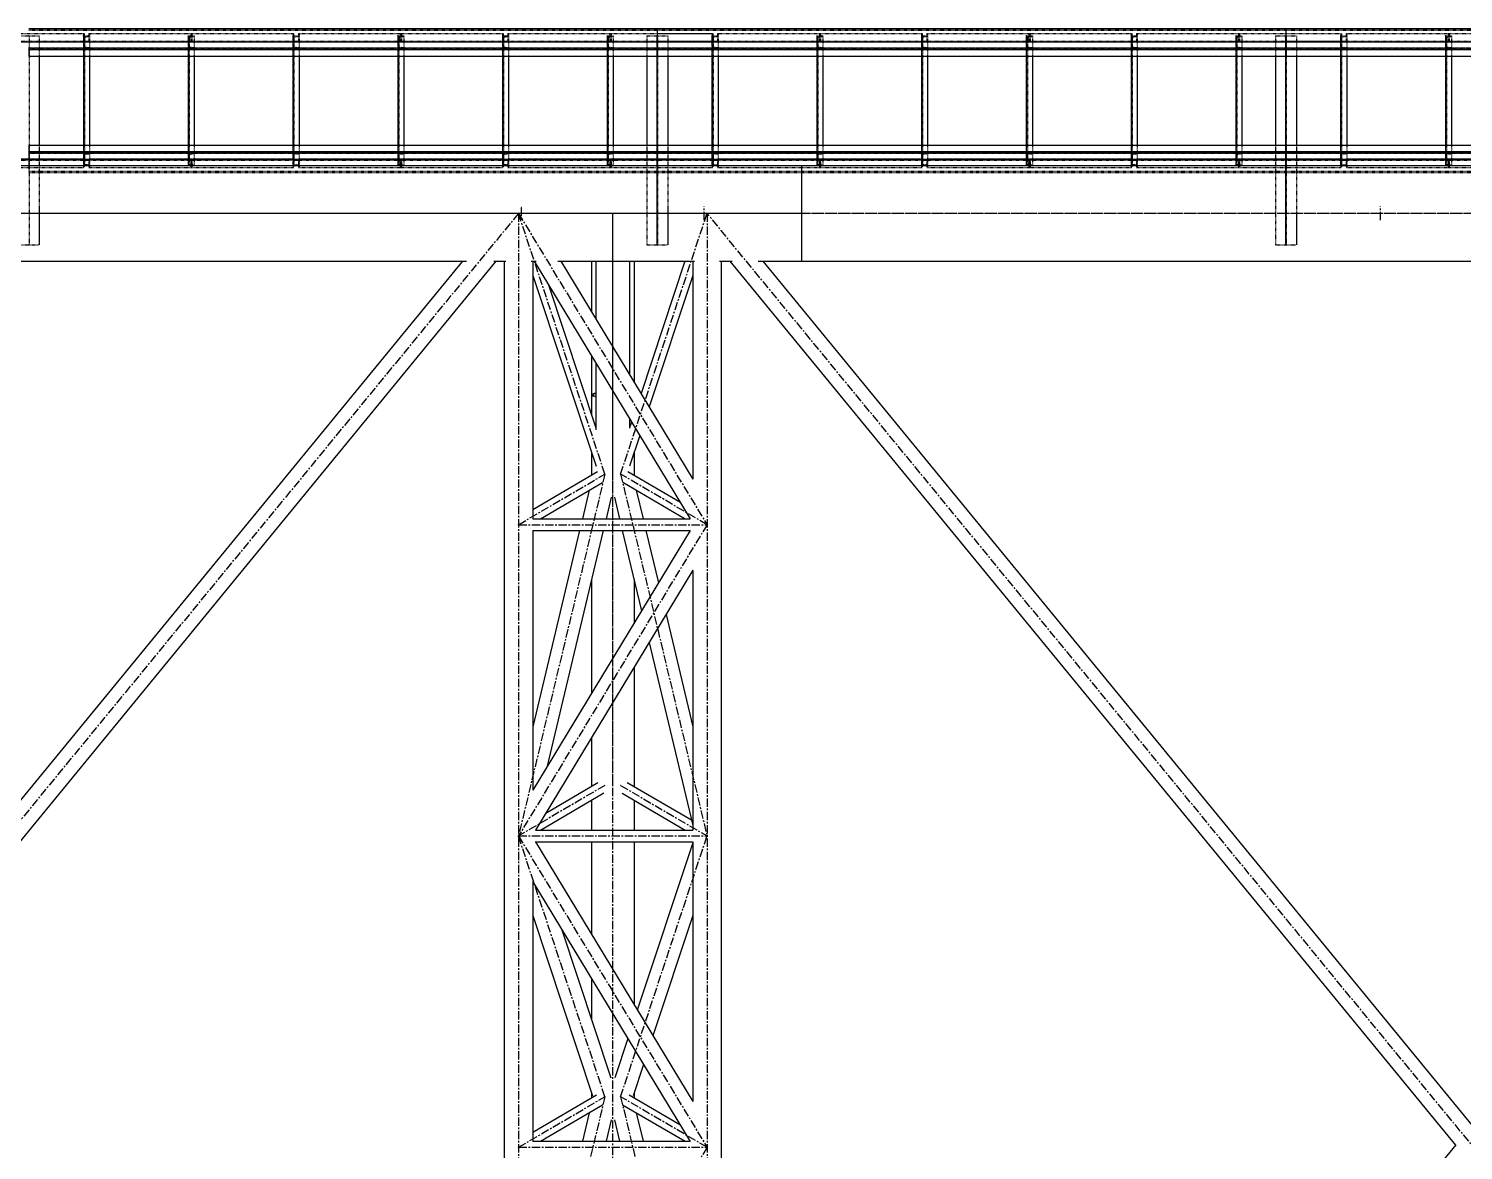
# Model space of a CAD drawing. Header units: millimetres. Extents: x 5143 to 30813, y 232 to 21408.
# Drawn here: x 19537 to 20907, y 5006 to 6077 of the extents above; entities that cross this region are included whole.
import ezdxf

# ---------------------------------------------------------------- set-up
doc = ezdxf.new("R2010")
doc.units = ezdxf.units.MM
doc.header["$LTSCALE"] = 0.25
for name, pattern in [('CENTER', [50.8, 31.75, -6.35, 6.35, -6.35]), ('XKITLINE00', [0]), ('XKITLINE02', [4, 2, -2]), ('XKITLINE03', [6, 3, -1, 1, -1])]:
    doc.linetypes.add(name, pattern=pattern)

msp = doc.modelspace()

# ---------------------------------------------------------------- linework, layer by layer
at = {"color": 3, "linetype": 'XKITLINE02'}
for p, q in [((19492.7, 6072), (19590.4, 6072)), ((19527.5, 6070), (19547.5, 6070)), ((19537.5, 6075.8), (20137.5, 6075.8)), ((19537.5, 6075.3), (20137.5, 6075.3)), ((19537.8, 6070), (19537.8, 5870.3)), ((19547.5, 6070), (19547.5, 6050.5)), ((19589.8, 6072), (19589.8, 6064)), ((19590, 6070), (19595.5, 6070)), ((19590, 6070), (19590, 6058)), ((19590, 6070), (19590, 5946)), ((19590, 6070), (19590, 6050.5)), ((19590, 6070), (19595.5, 6070)), ((19590.4, 6072), (19590.4, 6064.8)), ((19590.7, 6070), (19590.7, 5946)), ((19590.7, 6068.9), (19595.5, 6069.3)), ((19590.7, 6068.9), (19590.7, 6059)), ((19594.9, 6072), (19594.9, 6064.8)), ((19594.9, 6072), (19692.7, 6072)), ((19595.5, 6072), (19595.5, 6064)), ((19595.5, 6070), (19595.5, 6069.3)), ((19595.5, 6070), (19595.5, 5946)), ((19595.5, 6070), (19595.5, 6050.5)), ((19690, 6070), (19695.5, 6070)), ((19690, 6070), (19690, 6058)), ((19690, 6070), (19690, 5946)), ((19690, 6070), (19690, 6050.5)), ((19690, 6070), (19695.5, 6070)), ((19690.7, 6070), (19690.7, 5946)), ((19690.7, 6068.9), (19695.5, 6069.3)), ((19690.7, 6068.9), (19690.7, 6059)), ((19692.2, 6072), (19692.2, 6064.8)), ((19692.7, 6072), (19692.7, 6064)), ((19692.7, 6072), (19790.4, 6072)), ((19692.7, 6072), (19692.7, 6064)), ((19693.3, 6072), (19693.3, 6064.8)), ((19695.5, 6070), (19695.5, 6069.3)), ((19695.5, 6070), (19695.5, 5946)), ((19695.5, 6070), (19695.5, 6050.5)), ((19789.8, 6072), (19789.8, 6064)), ((19790, 6070), (19795.5, 6070)), ((19790, 6070), (19790, 6058)), ((19790, 6070), (19790, 5946)), ((19790, 6070), (19790, 6050.5)), ((19790, 6070), (19795.5, 6070)), ((19790.4, 6072), (19790.4, 6064.8)), ((19790.7, 6070), (19790.7, 5946)), ((19790.7, 6068.9), (19795.5, 6069.3)), ((19790.7, 6068.9), (19790.7, 6059)), ((19794.9, 6072), (19794.9, 6064.8)), ((19794.9, 6072), (19892.7, 6072)), ((19795.5, 6072), (19795.5, 6064)), ((19795.5, 6070), (19795.5, 6069.3)), ((19795.5, 6070), (19795.5, 5946)), ((19795.5, 6070), (19795.5, 6050.5)), ((19890, 6070), (19890, 5946)), ((19890, 6070), (19890, 6050.5)), ((19890, 6070), (19895.5, 6070)), ((19890, 6070), (19895.5, 6070)), ((19890, 6070), (19890, 6058)), ((19890.7, 6070), (19890.7, 5946)), ((19890.7, 6068.9), (19895.5, 6069.3)), ((19890.7, 6068.9), (19890.7, 6059)), ((19892.2, 6072), (19892.2, 6064.8)), ((19892.7, 6072), (19892.7, 6064)), ((19892.7, 6072), (19990.4, 6072)), ((19892.7, 6072), (19892.7, 6064)), ((19893.3, 6072), (19893.3, 6064.8)), ((19895.5, 6070), (19895.5, 5946)), ((19895.5, 6070), (19895.5, 6050.5)), ((19895.5, 6070), (19895.5, 6069.3)), ((19989.8, 6072), (19989.8, 6064)), ((19990, 6070), (19990, 5946)), ((19990, 6070), (19990, 6050.5)), ((19990, 6070), (19995.5, 6070)), ((19990, 6070), (19995.5, 6070)), ((19990, 6070), (19990, 6058)), ((19990.4, 6072), (19990.4, 6064.8)), ((19990.7, 6070), (19990.7, 5946)), ((19990.7, 6068.9), (19995.5, 6069.3)), ((19990.7, 6068.9), (19990.7, 6059)), ((19994.9, 6072), (19994.9, 6064.8)), ((19994.9, 6072), (20092.7, 6072)), ((19995.5, 6072), (19995.5, 6064)), ((19995.5, 6070), (19995.5, 5946)), ((19995.5, 6070), (19995.5, 6050.5)), ((19995.5, 6070), (19995.5, 6069.3)), ((20090, 6070), (20090, 5946)), ((20090, 6070), (20090, 6050.5)), ((20090, 6070), (20095.5, 6070)), ((20090, 6070), (20095.5, 6070)), ((20090, 6070), (20090, 6058)), ((20090.7, 6070), (20090.7, 5946)), ((20090.7, 6068.9), (20095.5, 6069.3)), ((20090.7, 6068.9), (20090.7, 6059)), ((20092.2, 6072), (20092.2, 6064.8)), ((20092.7, 6072), (20190.4, 6072)), ((20092.7, 6072), (20092.7, 6064)), ((20092.7, 6072), (20092.7, 6064)), ((20093.3, 6072), (20093.3, 6064.8)), ((20095.5, 6070), (20095.5, 5946)), ((20095.5, 6070), (20095.5, 6050.5)), ((20095.5, 6070), (20095.5, 6069.3)), ((20127.5, 6070), (20147.5, 6070)), ((20127.5, 6070), (20127.5, 6050.5)), ((20137.2, 6070), (20137.2, 5870.3)), ((20137.5, 6075.8), (20737.5, 6075.8)), ((20137.5, 6075.3), (20737.5, 6075.3)), ((20137.5, 6072), (20190.4, 6072)), ((20137.8, 6070), (20137.8, 5870.3)), ((20147.5, 6070), (20147.5, 6050.5)), ((20189.8, 6072), (20189.8, 6064)), ((20190, 6070), (20190, 5946)), ((20190, 6070), (20190, 6050.5)), ((20190, 6070), (20195.5, 6070)), ((20190, 6070), (20195.5, 6070)), ((20190, 6070), (20190, 6058)), ((20190.4, 6072), (20190.4, 6064.8)), ((20190.7, 6070), (20190.7, 5946)), ((20190.7, 6068.9), (20195.5, 6069.3)), ((20190.7, 6068.9), (20190.7, 6059)), ((20194.9, 6072), (20194.9, 6064.8)), ((20194.9, 6072), (20292.7, 6072)), ((20195.5, 6072), (20195.5, 6064)), ((20195.5, 6070), (20195.5, 5946)), ((20195.5, 6070), (20195.5, 6050.5)), ((20195.5, 6070), (20195.5, 6069.3)), ((20290, 6070), (20290, 5946)), ((20290, 6070), (20290, 6050.5)), ((20290, 6070), (20295.5, 6070)), ((20290, 6070), (20295.5, 6070)), ((20290, 6070), (20290, 6058)), ((20290.7, 6070), (20290.7, 5946)), ((20290.7, 6068.9), (20295.5, 6069.3)), ((20290.7, 6068.9), (20290.7, 6059)), ((20292.2, 6072), (20292.2, 6064.8)), ((20292.7, 6072), (20292.7, 6064)), ((20292.7, 6072), (20390.4, 6072)), ((20292.7, 6072), (20292.7, 6064)), ((20293.3, 6072), (20293.3, 6064.8)), ((20295.5, 6070), (20295.5, 5946)), ((20295.5, 6070), (20295.5, 6050.5)), ((20295.5, 6070), (20295.5, 6069.3)), ((20389.8, 6072), (20389.8, 6064)), ((20390, 6070), (20390, 5946)), ((20390, 6070), (20390, 6050.5)), ((20390, 6070), (20395.5, 6070)), ((20390, 6070), (20395.5, 6070)), ((20390, 6070), (20390, 6058)), ((20390.4, 6072), (20390.4, 6064.8)), ((20390.7, 6070), (20390.7, 5946)), ((20390.7, 6068.9), (20395.5, 6069.3)), ((20390.7, 6068.9), (20390.7, 6059)), ((20394.9, 6072), (20394.9, 6064.8)), ((20394.9, 6072), (20492.7, 6072)), ((20395.5, 6072), (20395.5, 6064)), ((20395.5, 6070), (20395.5, 5946)), ((20395.5, 6070), (20395.5, 6050.5)), ((20395.5, 6070), (20395.5, 6069.3)), ((20490, 6070), (20490, 5946)), ((20490, 6070), (20490, 6050.5)), ((20490, 6070), (20495.5, 6070)), ((20490, 6070), (20495.5, 6070)), ((20490, 6070), (20490, 6058)), ((20490.7, 6070), (20490.7, 5946)), ((20490.7, 6068.9), (20495.5, 6069.3)), ((20490.7, 6068.9), (20490.7, 6059)), ((20492.2, 6072), (20492.2, 6064.8)), ((20492.7, 6072), (20492.7, 6064)), ((20492.7, 6072), (20590.4, 6072)), ((20492.7, 6072), (20492.7, 6064)), ((20493.3, 6072), (20493.3, 6064.8)), ((20495.5, 6070), (20495.5, 5946)), ((20495.5, 6070), (20495.5, 6050.5)), ((20495.5, 6070), (20495.5, 6069.3)), ((20589.8, 6072), (20589.8, 6064)), ((20590, 6070), (20590, 5946)), ((20590, 6070), (20590, 6050.5)), ((20590, 6070), (20595.5, 6070)), ((20590, 6070), (20595.5, 6070)), ((20590, 6070), (20590, 6058)), ((20590.4, 6072), (20590.4, 6064.8)), ((20590.7, 6070), (20590.7, 5946)), ((20590.7, 6068.9), (20595.5, 6069.3)), ((20590.7, 6068.9), (20590.7, 6059)), ((20594.9, 6072), (20594.9, 6064.8)), ((20594.9, 6072), (20692.7, 6072)), ((20595.5, 6072), (20595.5, 6064)), ((20595.5, 6070), (20595.5, 5946)), ((20595.5, 6070), (20595.5, 6050.5)), ((20595.5, 6070), (20595.5, 6069.3)), ((20690, 6070), (20690, 5946)), ((20690, 6070), (20690, 6050.5)), ((20690, 6070), (20695.5, 6070)), ((20690, 6070), (20695.5, 6070)), ((20690, 6070), (20690, 6058)), ((20690.7, 6070), (20690.7, 5946)), ((20690.7, 6068.9), (20695.5, 6069.3)), ((20690.7, 6068.9), (20690.7, 6059)), ((20692.2, 6072), (20692.2, 6064.8)), ((20692.7, 6072), (20692.7, 6064)), ((20692.7, 6072), (20737.5, 6072)), ((20692.7, 6072), (20692.7, 6064)), ((20693.3, 6072), (20693.3, 6064.8)), ((20695.5, 6070), (20695.5, 5946)), ((20695.5, 6070), (20695.5, 6050.5)), ((20695.5, 6070), (20695.5, 6069.3)), ((20727.5, 6070), (20747.5, 6070)), ((20727.5, 6070), (20727.5, 6050.5)), ((20737.2, 6070), (20737.2, 5870.3)), ((20737.5, 6075.8), (21540, 6075.8)), ((20737.5, 6075.3), (21540, 6075.3)), ((20737.5, 6072), (20790.4, 6072)), ((20737.8, 6070), (20737.8, 5870.3)), ((20747.5, 6070), (20747.5, 6050.5)), ((20789.8, 6072), (20789.8, 6064)), ((20790, 6070), (20790, 5946)), ((20790, 6070), (20790, 6050.5)), ((20790, 6070), (20795.5, 6070)), ((20790, 6070), (20795.5, 6070)), ((20790, 6070), (20790, 6058)), ((20790.4, 6072), (20790.4, 6064.8)), ((20790.7, 6070), (20790.7, 5946)), ((20790.7, 6068.9), (20795.5, 6069.3)), ((20790.7, 6068.9), (20790.7, 6059)), ((20794.9, 6072), (20794.9, 6064.8)), ((20794.9, 6072), (20892.7, 6072)), ((20795.5, 6072), (20795.5, 6064)), ((20795.5, 6070), (20795.5, 5946)), ((20795.5, 6070), (20795.5, 6050.5)), ((20795.5, 6070), (20795.5, 6069.3)), ((20890, 6070), (20890, 5946)), ((20890, 6070), (20890, 6050.5)), ((20890, 6070), (20895.5, 6070)), ((20890, 6070), (20895.5, 6070)), ((20890, 6070), (20890, 6058)), ((20890.7, 6070), (20890.7, 5946)), ((20890.7, 6068.9), (20895.5, 6069.3)), ((20890.7, 6068.9), (20890.7, 6059)), ((20892.2, 6072), (20892.2, 6064.8)), ((20892.7, 6072), (20990.4, 6072)), ((20892.7, 6072), (20892.7, 6064)), ((20892.7, 6072), (20892.7, 6064)), ((20893.3, 6072), (20893.3, 6064.8)), ((20895.5, 6070), (20895.5, 5946)), ((20895.5, 6070), (20895.5, 6050.5)), ((20895.5, 6070), (20895.5, 6069.3)), ((19492.7, 6064), (19595.6, 6064)), ((19493.3, 6064.8), (19595.6, 6064.8)), ((19537.5, 6058.1), (20137.5, 6058.1)), ((19537.5, 6058), (20137.5, 6058)), ((19537.5, 6058), (19537.5, 6056.7)), ((19537.5, 6057.5), (20137.5, 6057.5)), ((19537.5, 6057.1), (20137.5, 6057.1)), ((19589.7, 6064.8), (19589.7, 6064)), ((19589.7, 6064.8), (19692.2, 6064.8)), ((19589.7, 6064), (19692.7, 6064)), ((19590, 6058), (19595.5, 6058)), ((19590.7, 6059), (19595.5, 6058.7)), ((19595.5, 6058.7), (19595.5, 6058)), ((19595.6, 6064.8), (19595.6, 6064)), ((19686.9, 6064.8), (19686.9, 6064)), ((19690, 6064), (19692.7, 6064)), ((19690, 6058), (19695.5, 6058)), ((19690.7, 6059), (19695.5, 6058.7)), ((19692.7, 6064), (19795.6, 6064)), ((19693.3, 6064.8), (19795.6, 6064.8)), ((19695.5, 6058.7), (19695.5, 6058)), ((19698.6, 6064.8), (19698.6, 6064)), ((19789.7, 6064.8), (19789.7, 6064)), ((19789.7, 6064.8), (19892.2, 6064.8)), ((19789.7, 6064), (19892.7, 6064)), ((19790, 6058), (19795.5, 6058)), ((19790.7, 6059), (19795.5, 6058.7)), ((19795.5, 6058.7), (19795.5, 6058)), ((19795.6, 6064.8), (19795.6, 6064)), ((19886.9, 6064.8), (19886.9, 6064)), ((19890, 6064), (19892.7, 6064)), ((19890, 6058), (19895.5, 6058)), ((19890.7, 6059), (19895.5, 6058.7)), ((19892.7, 6064), (19995.6, 6064)), ((19893.3, 6064.8), (19995.6, 6064.8)), ((19895.5, 6058.7), (19895.5, 6058)), ((19898.6, 6064.8), (19898.6, 6064)), ((19989.7, 6064.8), (19989.7, 6064)), ((19989.7, 6064.8), (20092.2, 6064.8)), ((19989.7, 6064), (20092.7, 6064)), ((19990, 6058), (19995.5, 6058)), ((19990.7, 6059), (19995.5, 6058.7)), ((19995.5, 6058.7), (19995.5, 6058)), ((19995.6, 6064.8), (19995.6, 6064)), ((20086.9, 6064.8), (20086.9, 6064)), ((20090, 6064), (20092.7, 6064)), ((20090, 6058), (20095.5, 6058)), ((20090.7, 6059), (20095.5, 6058.7)), ((20092.7, 6064), (20195.6, 6064)), ((20093.3, 6064.8), (20194.9, 6064.8)), ((20095.5, 6058.7), (20095.5, 6058)), ((20098.6, 6064.8), (20098.6, 6064)), ((20137.5, 6064.8), (20195.6, 6064.8)), ((20137.5, 6064), (20189.8, 6064)), ((20137.5, 6058.1), (20737.5, 6058.1)), ((20137.5, 6058), (20137.5, 6056.7)), ((20137.5, 6058), (20737.5, 6058)), ((20137.5, 6058), (20137.5, 6056.7)), ((20137.5, 6057.5), (20737.5, 6057.5)), ((20137.5, 6057.1), (20737.5, 6057.1)), ((20189.7, 6064.8), (20189.7, 6064)), ((20189.7, 6064.8), (20292.2, 6064.8)), ((20189.7, 6064), (20292.7, 6064)), ((20190, 6058), (20195.5, 6058)), ((20190.7, 6059), (20195.5, 6058.7)), ((20195.5, 6058.7), (20195.5, 6058)), ((20195.6, 6064.8), (20195.6, 6064)), ((20286.9, 6064.8), (20286.9, 6064)), ((20290, 6064), (20292.7, 6064)), ((20290, 6058), (20295.5, 6058)), ((20290.7, 6059), (20295.5, 6058.7)), ((20292.7, 6064), (20395.6, 6064)), ((20293.3, 6064.8), (20395.6, 6064.8)), ((20295.5, 6058.7), (20295.5, 6058)), ((20298.6, 6064.8), (20298.6, 6064)), ((20389.7, 6064.8), (20389.7, 6064)), ((20389.7, 6064.8), (20492.2, 6064.8)), ((20389.7, 6064), (20492.7, 6064)), ((20390, 6058), (20395.5, 6058)), ((20390.7, 6059), (20395.5, 6058.7)), ((20395.5, 6058.7), (20395.5, 6058)), ((20395.6, 6064.8), (20395.6, 6064)), ((20486.9, 6064.8), (20486.9, 6064)), ((20490, 6064), (20492.7, 6064)), ((20490, 6058), (20495.5, 6058)), ((20490.7, 6059), (20495.5, 6058.7)), ((20492.7, 6064), (20595.6, 6064)), ((20493.3, 6064.8), (20595.6, 6064.8)), ((20495.5, 6058.7), (20495.5, 6058)), ((20498.6, 6064.8), (20498.6, 6064)), ((20589.7, 6064.8), (20589.7, 6064)), ((20589.7, 6064.8), (20692.2, 6064.8)), ((20589.7, 6064), (20692.7, 6064)), ((20590, 6058), (20595.5, 6058)), ((20590.7, 6059), (20595.5, 6058.7)), ((20595.5, 6058.7), (20595.5, 6058)), ((20595.6, 6064.8), (20595.6, 6064)), ((20686.9, 6064.8), (20686.9, 6064)), ((20690, 6064), (20692.7, 6064)), ((20690, 6058), (20695.5, 6058)), ((20690.7, 6059), (20695.5, 6058.7)), ((20692.7, 6064), (20795.6, 6064)), ((20693.3, 6064.8), (20795.6, 6064.8)), ((20695.5, 6058.7), (20695.5, 6058)), ((20698.6, 6064.8), (20698.6, 6064)), ((20737.5, 6064.8), (20795.6, 6064.8)), ((20737.5, 6064), (20789.8, 6064)), ((20737.5, 6058.1), (21540, 6058.1)), ((20737.5, 6058), (21540, 6058)), ((20737.5, 6058), (20737.5, 6056.7)), ((20737.5, 6058), (20737.5, 6056.7)), ((20737.5, 6057.5), (21540, 6057.5)), ((20737.5, 6057.1), (21540, 6057.1)), ((20789.7, 6064.8), (20789.7, 6064)), ((20789.7, 6064.8), (20892.2, 6064.8)), ((20789.7, 6064), (20892.7, 6064)), ((20790, 6058), (20795.5, 6058)), ((20790.7, 6059), (20795.5, 6058.7)), ((20795.5, 6058.7), (20795.5, 6058)), ((20795.6, 6064.8), (20795.6, 6064)), ((20886.9, 6064.8), (20886.9, 6064)), ((20890, 6064), (20892.7, 6064)), ((20890, 6058), (20895.5, 6058)), ((20890.7, 6059), (20895.5, 6058.7)), ((20892.7, 6064), (20995.6, 6064)), ((20893.3, 6064.8), (20995.6, 6064.8)), ((20895.5, 6058.7), (20895.5, 6058)), ((20898.6, 6064.8), (20898.6, 6064)), ((19537.5, 5959.3), (19537.5, 5958)), ((19537.5, 5958.8), (20137.5, 5958.8)), ((19537.5, 5958.4), (20137.5, 5958.4)), ((19537.5, 5958), (20137.5, 5958)), ((19537.5, 5957.9), (20137.5, 5957.9)), ((19547.5, 5965.5), (19547.5, 5870.3)), ((19590, 5958), (19595.5, 5958)), ((19590, 5958), (19590, 5946)), ((19590.7, 5956.9), (19595.5, 5957.3)), ((19590.7, 5956.9), (19590.7, 5947)), ((19595.5, 5958), (19595.5, 5957.3)), ((19690, 5958), (19695.5, 5958)), ((19690, 5958), (19690, 5946)), ((19690.7, 5956.9), (19695.5, 5957.3)), ((19690.7, 5956.9), (19690.7, 5947)), ((19695.5, 5958), (19695.5, 5957.3)), ((19790, 5958), (19795.5, 5958)), ((19790, 5958), (19790, 5946)), ((19790.7, 5956.9), (19795.5, 5957.3)), ((19790.7, 5956.9), (19790.7, 5947)), ((19795.5, 5958), (19795.5, 5957.3)), ((19890, 5958), (19895.5, 5958)), ((19890, 5958), (19890, 5946)), ((19890.7, 5956.9), (19895.5, 5957.3)), ((19890.7, 5956.9), (19890.7, 5947)), ((19895.5, 5958), (19895.5, 5957.3)), ((19990, 5958), (19995.5, 5958)), ((19990, 5958), (19990, 5946)), ((19990.7, 5956.9), (19995.5, 5957.3)), ((19990.7, 5956.9), (19990.7, 5947)), ((19995.5, 5958), (19995.5, 5957.3)), ((20090, 5958), (20095.5, 5958)), ((20090, 5958), (20090, 5946)), ((20090.7, 5956.9), (20095.5, 5957.3)), ((20090.7, 5956.9), (20090.7, 5947)), ((20095.5, 5958), (20095.5, 5957.3)), ((20127.5, 5965.5), (20127.5, 5870.3)), ((20137.5, 5959.3), (20137.5, 5958)), ((20137.5, 5959.3), (20137.5, 5958)), ((20137.5, 5958.8), (20737.5, 5958.8)), ((20137.5, 5958.4), (20737.5, 5958.4)), ((20137.5, 5958), (20737.5, 5958)), ((20137.5, 5957.9), (20737.5, 5957.9)), ((20147.5, 5965.5), (20147.5, 5870.3)), ((20190, 5958), (20195.5, 5958)), ((20190, 5958), (20190, 5946)), ((20190.7, 5956.9), (20195.5, 5957.3)), ((20190.7, 5956.9), (20190.7, 5947)), ((20195.5, 5958), (20195.5, 5957.3)), ((20290, 5958), (20295.5, 5958)), ((20290, 5958), (20290, 5946)), ((20290.7, 5956.9), (20295.5, 5957.3)), ((20290.7, 5956.9), (20290.7, 5947)), ((20295.5, 5958), (20295.5, 5957.3)), ((20390, 5958), (20395.5, 5958)), ((20390, 5958), (20390, 5946)), ((20390.7, 5956.9), (20395.5, 5957.3)), ((20390.7, 5956.9), (20390.7, 5947)), ((20395.5, 5958), (20395.5, 5957.3)), ((20490, 5958), (20495.5, 5958)), ((20490, 5958), (20490, 5946)), ((20490.7, 5956.9), (20495.5, 5957.3)), ((20490.7, 5956.9), (20490.7, 5947)), ((20495.5, 5958), (20495.5, 5957.3)), ((20590, 5958), (20595.5, 5958)), ((20590, 5958), (20590, 5946)), ((20590.7, 5956.9), (20595.5, 5957.3)), ((20590.7, 5956.9), (20590.7, 5947)), ((20595.5, 5958), (20595.5, 5957.3)), ((20690, 5958), (20695.5, 5958)), ((20690, 5958), (20690, 5946)), ((20690.7, 5956.9), (20695.5, 5957.3)), ((20690.7, 5956.9), (20690.7, 5947)), ((20695.5, 5958), (20695.5, 5957.3)), ((20727.5, 5965.5), (20727.5, 5870.3)), ((20737.5, 5959.3), (20737.5, 5958)), ((20737.5, 5959.3), (20737.5, 5958)), ((20737.5, 5958.8), (21540, 5958.8)), ((20737.5, 5958.4), (21540, 5958.4)), ((20737.5, 5958), (21540, 5958)), ((20737.5, 5957.9), (21540, 5957.9)), ((20747.5, 5965.5), (20747.5, 5870.3)), ((20790, 5958), (20795.5, 5958)), ((20790, 5958), (20790, 5946)), ((20790.7, 5956.9), (20795.5, 5957.3)), ((20790.7, 5956.9), (20790.7, 5947)), ((20795.5, 5958), (20795.5, 5957.3)), ((20890, 5958), (20895.5, 5958)), ((20890, 5958), (20890, 5946)), ((20890.7, 5956.9), (20895.5, 5957.3)), ((20890.7, 5956.9), (20890.7, 5947)), ((20895.5, 5958), (20895.5, 5957.3)), ((19492.7, 5952), (19595.6, 5952)), ((19492.7, 5944), (19590.4, 5944)), ((19493.3, 5951.2), (19595.6, 5951.2)), ((19537.5, 5946), (19537.5, 5939.3)), ((19589.7, 5952), (19692.7, 5952)), ((19589.7, 5952), (19589.7, 5951.2)), ((19589.7, 5951.2), (19692.2, 5951.2)), ((19589.8, 5952), (19589.8, 5944)), ((19590, 5946), (19595.5, 5946)), ((19590, 5946), (19595.5, 5946)), ((19590.4, 5951.2), (19590.4, 5944)), ((19590.7, 5947), (19595.5, 5946.7)), ((19594.9, 5951.2), (19594.9, 5944)), ((19594.9, 5944), (19692.7, 5944)), ((19595.5, 5952), (19595.5, 5944)), ((19595.5, 5946.7), (19595.5, 5946)), ((19595.6, 5952), (19595.6, 5951.2)), ((19686.9, 5952), (19686.9, 5951.2)), ((19690, 5946), (19695.5, 5946)), ((19690, 5946), (19695.5, 5946)), ((19690.7, 5947), (19695.5, 5946.7)), ((19692.2, 5951.2), (19692.2, 5944)), ((19692.7, 5952), (19692.7, 5944)), ((19692.7, 5952), (19795.6, 5952)), ((19692.7, 5952), (19692.7, 5944)), ((19692.7, 5944), (19790.4, 5944)), ((19693.3, 5951.2), (19795.6, 5951.2)), ((19693.3, 5951.2), (19693.3, 5944)), ((19695.5, 5946.7), (19695.5, 5946)), ((19698.6, 5952), (19698.6, 5951.2)), ((19789.7, 5952), (19892.7, 5952)), ((19789.7, 5952), (19789.7, 5951.2)), ((19789.7, 5951.2), (19892.2, 5951.2)), ((19789.8, 5952), (19789.8, 5944)), ((19790, 5946), (19795.5, 5946)), ((19790, 5946), (19795.5, 5946)), ((19790.4, 5951.2), (19790.4, 5944)), ((19790.7, 5947), (19795.5, 5946.7)), ((19794.9, 5951.2), (19794.9, 5944)), ((19794.9, 5944), (19892.7, 5944)), ((19795.5, 5952), (19795.5, 5944)), ((19795.5, 5946.7), (19795.5, 5946)), ((19795.6, 5952), (19795.6, 5951.2)), ((19886.9, 5952), (19886.9, 5951.2)), ((19890, 5946), (19895.5, 5946)), ((19890, 5946), (19895.5, 5946)), ((19890.7, 5947), (19895.5, 5946.7)), ((19892.2, 5951.2), (19892.2, 5944)), ((19892.7, 5952), (19892.7, 5944)), ((19892.7, 5952), (19995.6, 5952)), ((19892.7, 5952), (19892.7, 5944)), ((19892.7, 5944), (19990.4, 5944)), ((19893.3, 5951.2), (19995.6, 5951.2)), ((19893.3, 5951.2), (19893.3, 5944)), ((19895.5, 5946.7), (19895.5, 5946)), ((19898.6, 5952), (19898.6, 5951.2)), ((19989.7, 5952), (20092.7, 5952)), ((19989.7, 5952), (19989.7, 5951.2)), ((19989.7, 5951.2), (20092.2, 5951.2)), ((19989.8, 5952), (19989.8, 5944)), ((19990, 5946), (19995.5, 5946)), ((19990, 5946), (19995.5, 5946)), ((19990.4, 5951.2), (19990.4, 5944)), ((19990.7, 5947), (19995.5, 5946.7)), ((19994.9, 5951.2), (19994.9, 5944)), ((19994.9, 5944), (20092.7, 5944)), ((19995.5, 5952), (19995.5, 5944)), ((19995.5, 5946.7), (19995.5, 5946)), ((19995.6, 5952), (19995.6, 5951.2)), ((20086.9, 5952), (20086.9, 5951.2)), ((20090, 5946), (20095.5, 5946)), ((20090, 5946), (20095.5, 5946)), ((20090.7, 5947), (20095.5, 5946.7)), ((20092.2, 5951.2), (20092.2, 5944)), ((20092.7, 5952), (20092.7, 5944)), ((20092.7, 5952), (20195.6, 5952)), ((20092.7, 5952), (20092.7, 5944)), ((20092.7, 5944), (20190.4, 5944)), ((20093.3, 5951.2), (20195.6, 5951.2)), ((20093.3, 5951.2), (20093.3, 5944)), ((20095.5, 5946.7), (20095.5, 5946)), ((20098.6, 5952), (20098.6, 5951.2)), ((20137.5, 5946), (20137.5, 5939.3)), ((20137.5, 5946), (20137.5, 5939.3)), ((20189.7, 5952), (20292.7, 5952)), ((20189.7, 5952), (20189.7, 5951.2)), ((20189.7, 5951.2), (20292.2, 5951.2)), ((20189.8, 5952), (20189.8, 5944)), ((20190, 5946), (20195.5, 5946)), ((20190, 5946), (20195.5, 5946)), ((20190.4, 5951.2), (20190.4, 5944)), ((20190.7, 5947), (20195.5, 5946.7)), ((20194.9, 5951.2), (20194.9, 5944)), ((20194.9, 5944), (20292.7, 5944)), ((20195.5, 5952), (20195.5, 5944)), ((20195.5, 5946.7), (20195.5, 5946)), ((20195.6, 5952), (20195.6, 5951.2)), ((20286.9, 5952), (20286.9, 5951.2)), ((20290, 5946), (20295.5, 5946)), ((20290, 5946), (20295.5, 5946)), ((20290.7, 5947), (20295.5, 5946.7)), ((20292.2, 5951.2), (20292.2, 5944)), ((20292.7, 5952), (20292.7, 5944)), ((20292.7, 5952), (20395.6, 5952)), ((20292.7, 5952), (20292.7, 5944)), ((20292.7, 5944), (20390.4, 5944)), ((20293.3, 5951.2), (20395.6, 5951.2)), ((20293.3, 5951.2), (20293.3, 5944)), ((20295.5, 5946.7), (20295.5, 5946)), ((20298.6, 5952), (20298.6, 5951.2)), ((20389.7, 5952), (20492.7, 5952)), ((20389.7, 5952), (20389.7, 5951.2)), ((20389.7, 5951.2), (20492.2, 5951.2)), ((20389.8, 5952), (20389.8, 5944)), ((20390, 5946), (20395.5, 5946)), ((20390, 5946), (20395.5, 5946)), ((20390.4, 5951.2), (20390.4, 5944)), ((20390.7, 5947), (20395.5, 5946.7)), ((20394.9, 5951.2), (20394.9, 5944)), ((20394.9, 5944), (20492.7, 5944)), ((20395.5, 5952), (20395.5, 5944)), ((20395.5, 5946.7), (20395.5, 5946)), ((20395.6, 5952), (20395.6, 5951.2)), ((20486.9, 5952), (20486.9, 5951.2)), ((20490, 5946), (20495.5, 5946)), ((20490, 5946), (20495.5, 5946)), ((20490.7, 5947), (20495.5, 5946.7)), ((20492.2, 5951.2), (20492.2, 5944)), ((20492.7, 5952), (20492.7, 5944)), ((20492.7, 5952), (20595.6, 5952)), ((20492.7, 5952), (20492.7, 5944)), ((20492.7, 5944), (20590.4, 5944)), ((20493.3, 5951.2), (20595.6, 5951.2)), ((20493.3, 5951.2), (20493.3, 5944)), ((20495.5, 5946.7), (20495.5, 5946)), ((20498.6, 5952), (20498.6, 5951.2)), ((20589.7, 5952), (20692.7, 5952)), ((20589.7, 5952), (20589.7, 5951.2)), ((20589.7, 5951.2), (20692.2, 5951.2)), ((20589.8, 5952), (20589.8, 5944)), ((20590, 5946), (20595.5, 5946)), ((20590, 5946), (20595.5, 5946)), ((20590.4, 5951.2), (20590.4, 5944)), ((20590.7, 5947), (20595.5, 5946.7)), ((20594.9, 5951.2), (20594.9, 5944)), ((20594.9, 5944), (20692.7, 5944)), ((20595.5, 5952), (20595.5, 5944)), ((20595.5, 5946.7), (20595.5, 5946)), ((20595.6, 5952), (20595.6, 5951.2)), ((20686.9, 5952), (20686.9, 5951.2)), ((20690, 5946), (20695.5, 5946)), ((20690, 5946), (20695.5, 5946)), ((20690.7, 5947), (20695.5, 5946.7)), ((20692.2, 5951.2), (20692.2, 5944)), ((20692.7, 5952), (20692.7, 5944)), ((20692.7, 5952), (20795.6, 5952)), ((20692.7, 5952), (20692.7, 5944)), ((20692.7, 5944), (20790.4, 5944)), ((20693.3, 5951.2), (20795.6, 5951.2)), ((20693.3, 5951.2), (20693.3, 5944)), ((20695.5, 5946.7), (20695.5, 5946)), ((20698.6, 5952), (20698.6, 5951.2)), ((20737.5, 5946), (20737.5, 5939.3)), ((20737.5, 5946), (20737.5, 5939.3)), ((20789.7, 5952), (20892.7, 5952)), ((20789.7, 5952), (20789.7, 5951.2)), ((20789.7, 5951.2), (20892.2, 5951.2)), ((20789.8, 5952), (20789.8, 5944)), ((20790, 5946), (20795.5, 5946)), ((20790, 5946), (20795.5, 5946)), ((20790.4, 5951.2), (20790.4, 5944)), ((20790.7, 5947), (20795.5, 5946.7)), ((20794.9, 5951.2), (20794.9, 5944)), ((20794.9, 5944), (20892.7, 5944)), ((20795.5, 5952), (20795.5, 5944)), ((20795.5, 5946.7), (20795.5, 5946)), ((20795.6, 5952), (20795.6, 5951.2)), ((20886.9, 5952), (20886.9, 5951.2)), ((20890, 5946), (20895.5, 5946)), ((20890, 5946), (20895.5, 5946)), ((20890.7, 5947), (20895.5, 5946.7)), ((20892.2, 5951.2), (20892.2, 5944)), ((20892.7, 5952), (20995.6, 5952)), ((20892.7, 5952), (20892.7, 5944)), ((20892.7, 5952), (20892.7, 5944)), ((20892.7, 5944), (20990.4, 5944)), ((20893.3, 5951.2), (20995.6, 5951.2)), ((20893.3, 5951.2), (20893.3, 5944)), ((20895.5, 5946.7), (20895.5, 5946)), ((20898.6, 5952), (20898.6, 5951.2)), ((19537.5, 5940.7), (20137.5, 5940.7)), ((19537.5, 5940.1), (20137.5, 5940.1)), ((19537.5, 5939.3), (20137.5, 5939.3)), ((20137.5, 5940.7), (20737.5, 5940.7)), ((20137.5, 5940.1), (20737.5, 5940.1)), ((20137.5, 5939.3), (20737.5, 5939.3)), ((20737.5, 5940.7), (21540, 5940.7)), ((20737.5, 5940.1), (21540, 5940.1)), ((20737.5, 5939.3), (21540, 5939.3)), ((19547.5, 5905.8), (19547.5, 5870.3)), ((20147.5, 5905.8), (20147.5, 5870.3)), ((20747.5, 5900.3), (20747.5, 5870.3)), ((19527.5, 5870.3), (19547.5, 5870.3)), ((20127.5, 5870.3), (20147.5, 5870.3)), ((20727.5, 5870.3), (20747.5, 5870.3))]:
    msp.add_line(p, q, dxfattribs=at)
at = {"color": 7, "linetype": 'XKITLINE00'}
for p, q in [((19537.5, 6076.7), (20137.5, 6076.7)), ((20137.5, 6076.7), (20137.5, 6056.7)), ((20137.5, 6076.7), (20137.5, 6056.7)), ((20137.5, 6076.7), (20737.5, 6076.7)), ((20737.5, 6076.7), (20737.5, 6056.7)), ((20737.5, 6076.7), (21540, 6076.7)), ((20737.5, 6076.7), (20737.5, 6056.7)), ((19537.5, 6056.7), (19537.5, 6050.5)), ((19537.5, 6056.7), (20137.5, 6056.7)), ((20137.5, 6056.7), (20137.5, 6050.5)), ((20137.5, 6056.7), (20137.5, 6050.5)), ((20137.5, 6056.7), (20737.5, 6056.7)), ((20737.5, 6056.7), (20737.5, 6050.5)), ((20737.5, 6056.7), (21540, 6056.7)), ((20737.5, 6056.7), (20737.5, 6050.5)), ((19537.5, 6050.5), (20137.5, 6050.5)), ((19547.5, 6050.5), (19547.5, 5965.5)), ((19590, 6050.5), (19590, 5965.5)), ((19595.5, 6050.5), (19595.5, 5965.5)), ((19690, 6050.5), (19690, 5965.5)), ((19695.5, 6050.5), (19695.5, 5965.5)), ((19790, 6050.5), (19790, 5965.5)), ((19795.5, 6050.5), (19795.5, 5965.5)), ((19890, 6050.5), (19890, 5965.5)), ((19895.5, 6050.5), (19895.5, 5965.5)), ((19990, 6050.5), (19990, 5965.5)), ((19995.5, 6050.5), (19995.5, 5965.5)), ((20090, 6050.5), (20090, 5965.5)), ((20095.5, 6050.5), (20095.5, 5965.5)), ((20127.5, 6050.5), (20127.5, 5965.5)), ((20137.5, 6050.5), (20737.5, 6050.5)), ((20147.5, 6050.5), (20147.5, 5965.5)), ((20190, 6050.5), (20190, 5965.5)), ((20195.5, 6050.5), (20195.5, 5965.5)), ((20290, 6050.5), (20290, 5965.5)), ((20295.5, 6050.5), (20295.5, 5965.5)), ((20390, 6050.5), (20390, 5965.5)), ((20395.5, 6050.5), (20395.5, 5965.5)), ((20490, 6050.5), (20490, 5965.5)), ((20495.5, 6050.5), (20495.5, 5965.5)), ((20590, 6050.5), (20590, 5965.5)), ((20595.5, 6050.5), (20595.5, 5965.5)), ((20690, 6050.5), (20690, 5965.5)), ((20695.5, 6050.5), (20695.5, 5965.5)), ((20727.5, 6050.5), (20727.5, 5965.5)), ((20737.5, 6050.5), (21540, 6050.5)), ((20747.5, 6050.5), (20747.5, 5965.5)), ((20790, 6050.5), (20790, 5965.5)), ((20795.5, 6050.5), (20795.5, 5965.5)), ((20890, 6050.5), (20890, 5965.5)), ((20895.5, 6050.5), (20895.5, 5965.5)), ((19537.5, 5965.5), (20137.5, 5965.5)), ((19537.5, 5965.5), (19537.5, 5959.3)), ((19537.5, 5959.3), (20137.5, 5959.3)), ((19537.5, 5959.3), (19537.5, 5946)), ((20137.5, 5965.5), (20137.5, 5959.3)), ((20137.5, 5965.5), (20737.5, 5965.5)), ((20137.5, 5965.5), (20137.5, 5959.3)), ((20137.5, 5959.3), (20137.5, 5946)), ((20137.5, 5959.3), (20737.5, 5959.3)), ((20137.5, 5959.3), (20137.5, 5946)), ((20737.5, 5965.5), (21540, 5965.5)), ((20737.5, 5965.5), (20737.5, 5959.3)), ((20737.5, 5965.5), (20737.5, 5959.3)), ((20737.5, 5959.3), (21540, 5959.3)), ((20737.5, 5959.3), (20737.5, 5946)), ((20737.5, 5959.3), (20737.5, 5946))]:
    msp.add_line(p, q, dxfattribs=at)
at = {"color": 1, "linetype": 'XKITLINE03'}
for p, q in [((19590, 5946), (19590, 6070)), ((19690, 5946), (19690, 6070)), ((19790, 5946), (19790, 6070)), ((19890, 5946), (19890, 6070)), ((19990, 5946), (19990, 6070)), ((20090, 5946), (20090, 6070)), ((20137.5, 5870.3), (20137.5, 6070)), ((20190, 5946), (20190, 6070)), ((20290, 5946), (20290, 6070)), ((20390, 5946), (20390, 6070)), ((20490, 5946), (20490, 6070)), ((20590, 5946), (20590, 6070)), ((20690, 5946), (20690, 6070)), ((20737.5, 5870.3), (20737.5, 6070)), ((20790, 5946), (20790, 6070)), ((20890, 5946), (20890, 6070)), ((19492.7, 6064), (19589.8, 6064)), ((19537.5, 6064), (20137.5, 6064)), ((20137.5, 6058), (19537.5, 6058)), ((19595.5, 6064), (19692.7, 6064)), ((19692.7, 6064), (19789.8, 6064)), ((19795.5, 6064), (19892.7, 6064)), ((19892.7, 6064), (19989.8, 6064)), ((19995.5, 6064), (20092.7, 6064)), ((20092.7, 6064), (20189.8, 6064)), ((20137.5, 6064), (20737.5, 6064)), ((20737.5, 6058), (20137.5, 6058)), ((20195.5, 6064), (20292.7, 6064)), ((20292.7, 6064), (20389.8, 6064)), ((20395.5, 6064), (20492.7, 6064)), ((20492.7, 6064), (20589.8, 6064)), ((20595.5, 6064), (20692.7, 6064)), ((20692.7, 6064), (20789.8, 6064)), ((20737.5, 6064), (21540, 6064)), ((21540, 6058), (20737.5, 6058)), ((20795.5, 6064), (20892.7, 6064)), ((20892.7, 6064), (20989.8, 6064)), ((19537.5, 5958), (20137.5, 5958)), ((20137.5, 5958), (20737.5, 5958)), ((20737.5, 5958), (21540, 5958)), ((19589.8, 5952), (19492.7, 5952)), ((19537.5, 5952), (20137.5, 5952)), ((19692.7, 5952), (19595.5, 5952)), ((19789.8, 5952), (19692.7, 5952)), ((19892.7, 5952), (19795.5, 5952)), ((19989.8, 5952), (19892.7, 5952)), ((20092.7, 5952), (19995.5, 5952)), ((20189.8, 5952), (20092.7, 5952)), ((20137.5, 5952), (20737.5, 5952)), ((20292.7, 5952), (20195.5, 5952)), ((20389.8, 5952), (20292.7, 5952)), ((20492.7, 5952), (20395.5, 5952)), ((20589.8, 5952), (20492.7, 5952)), ((20692.7, 5952), (20595.5, 5952)), ((20789.8, 5952), (20692.7, 5952)), ((20737.5, 5952), (21540, 5952)), ((20892.7, 5952), (20795.5, 5952)), ((20989.8, 5952), (20892.7, 5952))]:
    msp.add_line(p, q, dxfattribs=at)
at = {"color": 8, "linetype": 'XKITLINE00'}
for p, q in [((17635, 5946), (20275, 5946)), ((20275, 5946), (20275, 5905.8)), ((20275, 5946), (22712.3, 5946)), ((20275, 5946), (20275, 5889.3)), ((20275, 5905.8), (20275, 5854.6)), ((20275, 5889.3), (20275, 5854.6)), ((18594.4, 5854.6), (19955.4, 5854.6)), ((19951.7, 5854.6), (19274.8, 5029.4)), ((19983.3, 5854.6), (19289.6, 5009.1)), ((19981.4, 5854.6), (19992.9, 5854.6)), ((19991.3, 5854.6), (19991.3, 4780.4)), ((20017.1, 5854.6), (20021.8, 5854.6)), ((20018.6, 5854.6), (20018.6, 5608.6)), ((20019.9, 5854.6), (20168.8, 5608.6)), ((20042.5, 5854.6), (20173, 5854.6)), ((20045.4, 5854.6), (20171.3, 5646.6)), ((20074.7, 5854.6), (20074.7, 5806.2)), ((20078.9, 5854.6), (20078.9, 5799.3)), ((20111.1, 5854.6), (20111.1, 5746.1)), ((20115.3, 5854.6), (20115.3, 5739.2)), ((20163.8, 5854.6), (20122, 5728.2)), ((20171.3, 5854.6), (20171.3, 5646.6)), ((20197, 5854.6), (20209, 5854.6)), ((20198.6, 5854.6), (20198.6, 4780.4)), ((20206.7, 5854.6), (20899.2, 5010.4)), ((20233.9, 5854.6), (20275, 5854.6)), ((20238.2, 5854.6), (20915, 5029.6)), ((20275, 5854.6), (21595.6, 5854.6)), ((20018.6, 5841), (20079, 5658.8)), ((20171.3, 5841), (20129.7, 5715.4)), ((20033.6, 5831.9), (20078.9, 5695.4)), ((20074.7, 5764.1), (20074.7, 5727.1)), ((20078.9, 5757.2), (20078.9, 5693.7)), ((20075, 5727.5), (20074.7, 5727.1)), ((20074.7, 5727.1), (20075, 5726.6)), ((20074.7, 5727.1), (20074.7, 5708)), ((20075, 5727.5), (20075.9, 5728)), ((20075, 5726.6), (20075.9, 5726.1)), ((20075.9, 5728), (20077.4, 5728.5)), ((20076.2, 5727.5), (20075.9, 5727.1)), ((20075.9, 5727.1), (20076.2, 5726.6)), ((20075.9, 5726.1), (20077.4, 5725.7)), ((20076.2, 5727.5), (20077, 5728)), ((20076.2, 5726.6), (20077, 5726.2)), ((20077, 5728), (20078.4, 5728.4)), ((20077, 5726.2), (20078.4, 5725.7)), ((20077.4, 5728.5), (20078.9, 5728.7)), ((20077.4, 5725.7), (20078.9, 5725.4)), ((20078.4, 5728.4), (20078.9, 5728.5)), ((20078.4, 5725.7), (20078.9, 5725.6)), ((20111.1, 5703.9), (20111.1, 5695.1)), ((20112.9, 5700.9), (20111.1, 5695.5)), ((20120.7, 5688.1), (20111, 5658.9)), ((20074.7, 5671.9), (20074.7, 5650.4)), ((20115.3, 5671.8), (20115.3, 5650.4)), ((20078.9, 5659.3), (20078.9, 5658.9)), ((20018.6, 5617.6), (20080.5, 5653.8)), ((20026, 5608.7), (20085.2, 5643.4)), ((20104.5, 5643.5), (20164, 5608.7)), ((20109.5, 5653.8), (20159, 5624.8)), ((20072.6, 5636), (20066.1, 5608.7)), ((20093.5, 5629.3), (20088.6, 5608.7)), ((20096.5, 5629.3), (20101.4, 5608.7)), ((20117.4, 5636), (20123.9, 5608.7)), ((20018.6, 5608.7), (20168.8, 5608.7)), ((20018.6, 5597.3), (20018.6, 5349.3)), ((20063.3, 5597.3), (20018.6, 5410)), ((20168.8, 5597.3), (20018.6, 5349.3)), ((20018.6, 5597.3), (20168.9, 5597.3)), ((20085.9, 5597.3), (20031.9, 5371.2)), ((20104.1, 5597.3), (20122.4, 5520.7)), ((20126.6, 5597.3), (20138.6, 5547.4)), ((20171.4, 5559.4), (20021.1, 5311.3)), ((20074.7, 5550.5), (20074.7, 5441.9)), ((20115.3, 5550.5), (20115.3, 5508.9)), ((20171.3, 5559.3), (20171.3, 5311.3)), ((20145.8, 5517.1), (20171.3, 5410)), ((20129.6, 5490.5), (20171.3, 5315.7)), ((20115.3, 5466.8), (20115.3, 5353.1)), ((20074.7, 5399.7), (20074.7, 5353.1)), ((20031, 5327.5), (20080.8, 5356.7)), ((20108.8, 5356.9), (20170.1, 5321)), ((20026, 5311.4), (20086.4, 5346.8)), ((20103.9, 5346.6), (20164, 5311.4)), ((20074.7, 5339.9), (20074.7, 5311.4)), ((20115.3, 5339.9), (20115.3, 5311.4)), ((20021, 5300), (20171.4, 5300)), ((20021.2, 5311.4), (20171.3, 5311.4)), ((20021.2, 5300), (20171.4, 5052)), ((20074.7, 5300), (20074.7, 5211.6)), ((20115.3, 5300), (20115.3, 5144.6)), ((20171.3, 5299.3), (20118.4, 5139.5)), ((20171.3, 5300), (20171.3, 5052)), ((20018.6, 5262.1), (20018.6, 5014)), ((20018.7, 5262), (20168.8, 5014)), ((20018.6, 5229.7), (20075.7, 5057.4)), ((20171.3, 5229.7), (20133.3, 5114.9)), ((20045.9, 5217), (20093, 5074.8)), ((20074.7, 5169.5), (20074.7, 5130.1)), ((20109.4, 5112.2), (20097, 5074.8)), ((20124.3, 5087.6), (20114.3, 5057.4)), ((20018.6, 5023), (20079.5, 5058.6)), ((20074.7, 5060.5), (20074.7, 5055.8)), ((20110.6, 5058.5), (20159, 5030.2)), ((20115.3, 5060.5), (20115.3, 5055.8)), ((20026, 5014.1), (20085.3, 5048.8)), ((20072.6, 5041.4), (20066.1, 5014.1)), ((20104.4, 5049), (20164, 5014.1)), ((20117.4, 5041.4), (20123.9, 5014.1)), ((20093.5, 5034.6), (20088.6, 5014.1)), ((20096.5, 5034.5), (20101.4, 5014.1)), ((20018.6, 5014.1), (20168.8, 5014.1)), ((20899.6, 5010.9), (20198.6, 4156.4))]:
    msp.add_line(p, q, dxfattribs=at)
at = {"color": 8, "linetype": 'CENTER'}
for p, q in [((20007.7, 5905.8), (20007.7, 5894.8)), ((20182.3, 5893.8), (20182.3, 5906.8)), ((20827.7, 5893.8), (20827.7, 5906.8)), ((20275, 5900.3), (17635, 5900.3)), ((20245, 5900.3), (17635, 5900.3)), ((20005, 5900.3), (18545, 4120.6)), ((20095, 5900.3), (19275, 5900.3)), ((20005, 5900.3), (20005, 4780.4)), ((20087.5, 5651.3), (20005, 5900.3)), ((20005, 5900.3), (20185, 5603)), ((20915, 5900.3), (20095, 5900.3)), ((20095, 5354), (20095, 5900.3)), ((20095, 5651.3), (20095, 5900.3)), ((20102.5, 5651.3), (20185, 5900.3)), ((21645, 4120.6), (20185, 5900.3)), ((20185, 5900.3), (20185, 4780.4)), ((22468.2, 5900.3), (20245, 5900.3)), ((22900, 5900.3), (20275, 5900.3)), ((20095, 4835.7), (20095, 5727.1)), ((20087.5, 5651.3), (20005, 5305.7)), ((20005, 5603), (20087.5, 5651.3)), ((20102.5, 5651.3), (20185, 5305.7)), ((20185, 5603), (20102.5, 5651.3)), ((20185, 5603), (20005, 5305.7)), ((20005, 5603), (20185, 5603)), ((20087.5, 5354), (20005, 5305.7)), ((20102.5, 5354), (20185, 5305.7)), ((20087.5, 5056.7), (20005, 5305.7)), ((20005, 5305.7), (20185, 5008.4)), ((20005, 5305.7), (20185, 5305.7)), ((20102.5, 5056.7), (20185, 5305.7)), ((20087.5, 5056.7), (20005, 4711.5)), ((20005, 5008.4), (20087.5, 5056.7)), ((20102.5, 5056.7), (20185, 4711.5)), ((20185, 5008.4), (20102.5, 5056.7)), ((20185, 5008.4), (20005, 4711.5)), ((20005, 5008.4), (20185, 5008.4))]:
    msp.add_line(p, q, dxfattribs=at)
at = {"color": 1, "linetype": 'XKITLINE00'}
for centre in [(19537.5, 6070), (19590, 6070), (19690, 6070), (19790, 6070), (19890, 6070), (19990, 6070), (20090, 6070), (20137.5, 6070), (20190, 6070), (20290, 6070), (20390, 6070), (20490, 6070), (20590, 6070), (20690, 6070), (20737.5, 6070), (20790, 6070), (20890, 6070), (19537.5, 6064), (19537.5, 6064), (19537.5, 6058), (19537.5, 6058), (19589.8, 6064), (19590, 6058), (19595.5, 6064), (19690, 6058), (19692.7, 6064), (19692.7, 6064), (19789.8, 6064), (19790, 6058), (19795.5, 6064), (19890, 6058), (19892.7, 6064), (19892.7, 6064), (19989.8, 6064), (19990, 6058), (19995.5, 6064), (20090, 6058), (20092.7, 6064), (20092.7, 6064), (20137.5, 6064), (20137.5, 6064), (20137.5, 6058), (20137.5, 6058), (20189.8, 6064), (20190, 6058), (20195.5, 6064), (20290, 6058), (20292.7, 6064), (20292.7, 6064), (20389.8, 6064), (20390, 6058), (20395.5, 6064), (20490, 6058), (20492.7, 6064), (20492.7, 6064), (20589.8, 6064), (20590, 6058), (20595.5, 6064), (20690, 6058), (20692.7, 6064), (20692.7, 6064), (20737.5, 6064), (20737.5, 6064), (20737.5, 6058), (20737.5, 6058), (20789.8, 6064), (20790, 6058), (20795.5, 6064), (20890, 6058), (20892.7, 6064), (20892.7, 6064), (19537.5, 5958), (19537.5, 5958), (19590, 5958), (19690, 5958), (19790, 5958), (19890, 5958), (19990, 5958), (20090, 5958), (20137.5, 5958), (20137.5, 5958), (20190, 5958), (20290, 5958), (20390, 5958), (20490, 5958), (20590, 5958), (20690, 5958), (20737.5, 5958), (20737.5, 5958), (20790, 5958), (20890, 5958), (19537.5, 5952), (19537.5, 5952), (19589.8, 5952), (19590, 5946), (19595.5, 5952), (19690, 5946), (19692.7, 5952), (19692.7, 5952), (19789.8, 5952), (19790, 5946), (19795.5, 5952), (19890, 5946), (19892.7, 5952), (19892.7, 5952), (19989.8, 5952), (19990, 5946), (19995.5, 5952), (20090, 5946), (20092.7, 5952), (20092.7, 5952), (20137.5, 5952), (20137.5, 5952), (20189.8, 5952), (20190, 5946), (20195.5, 5952), (20290, 5946), (20292.7, 5952), (20292.7, 5952), (20389.8, 5952), (20390, 5946), (20395.5, 5952), (20490, 5946), (20492.7, 5952), (20492.7, 5952), (20589.8, 5952), (20590, 5946), (20595.5, 5952), (20690, 5946), (20692.7, 5952), (20692.7, 5952), (20737.5, 5952), (20737.5, 5952), (20789.8, 5952), (20790, 5946), (20795.5, 5952), (20890, 5946), (20892.7, 5952), (20892.7, 5952), (19537.5, 5870.3), (20137.5, 5870.3), (20737.5, 5870.3)]:
    msp.add_circle(centre, 0.05, dxfattribs=at)
at = {"color": 8, "linetype": 'XKITLINE00'}
for centre in [(20007.7, 5905.8), (20182.3, 5906.8), (20827.7, 5906.8), (20005, 5900.3), (20005, 5900.3), (20005, 5900.3), (20005, 5900.3), (20007.7, 5894.8), (20095, 5900.3), (20095, 5900.3), (20095, 5900.3), (20095, 5900.3), (20182.3, 5893.8), (20185, 5900.3), (20185, 5900.3), (20185, 5900.3), (20245, 5900.3), (20245, 5900.3), (20275, 5900.3), (20275, 5900.3), (20827.7, 5893.8), (20095, 5727.1), (20087.5, 5651.3), (20087.5, 5651.3), (20087.5, 5651.3), (20095, 5651.3), (20102.5, 5651.3), (20102.5, 5651.3), (20102.5, 5651.3), (20005, 5603), (20005, 5603), (20185, 5603), (20185, 5603), (20185, 5603), (20185, 5603), (20087.5, 5354), (20095, 5354), (20102.5, 5354), (20005, 5305.7), (20005, 5305.7), (20005, 5305.7), (20005, 5305.7), (20005, 5305.7), (20005, 5305.7), (20185, 5305.7), (20185, 5305.7), (20185, 5305.7), (20185, 5305.7), (20087.5, 5056.7), (20087.5, 5056.7), (20087.5, 5056.7), (20102.5, 5056.7), (20102.5, 5056.7), (20102.5, 5056.7), (20005, 5008.4), (20005, 5008.4), (20185, 5008.4), (20185, 5008.4), (20185, 5008.4), (20185, 5008.4)]:
    msp.add_circle(centre, 0.05, dxfattribs=at)

doc.saveas('drawing.dxf')
